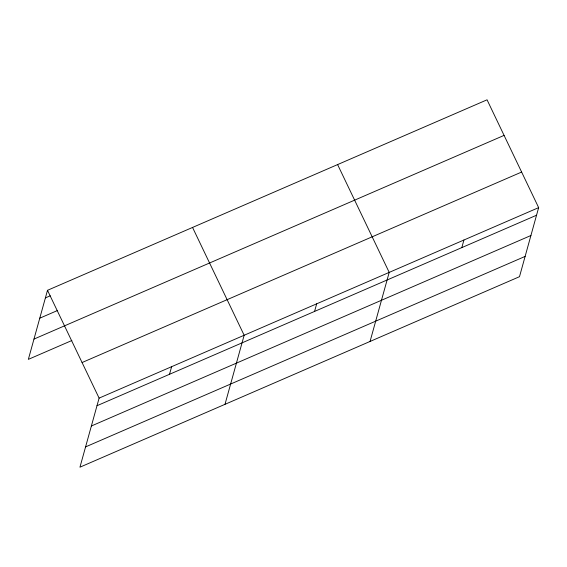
<?xml version="1.0" encoding="UTF-8"?>
<svg xmlns="http://www.w3.org/2000/svg" width="567" height="567" viewBox="0 0 567 567"><rect width="100%" height="100%" fill="white"/><g stroke="black" fill="none" stroke-linecap="round" stroke-linejoin="round"><path stroke-width="0.85" d="M47.5 290.311L99.105 398.119L79.947 467.187L519.5 276.689L538.65 207.628L487.053 99.813L47.5 290.311L28.35 359.372L71.867 340.512M169.519 374.291L171.624 366.686M225 404.321L244.15 335.26L192.553 227.445M314.572 311.425L316.677 303.827M370.053 341.462L389.203 272.394L337.606 164.586M461.822 247.616L463.926 240.011M45.395 297.909L50.229 295.818M39.768 318.193L57.501 310.51M33.977 339.087L504.077 135.393M82.073 362.54L521.626 172.049M99.105 398.119L538.65 207.628M96.992 405.724L536.545 215.226M91.372 426.001L530.918 235.511M85.574 446.902L525.12 256.412"/></g></svg>
